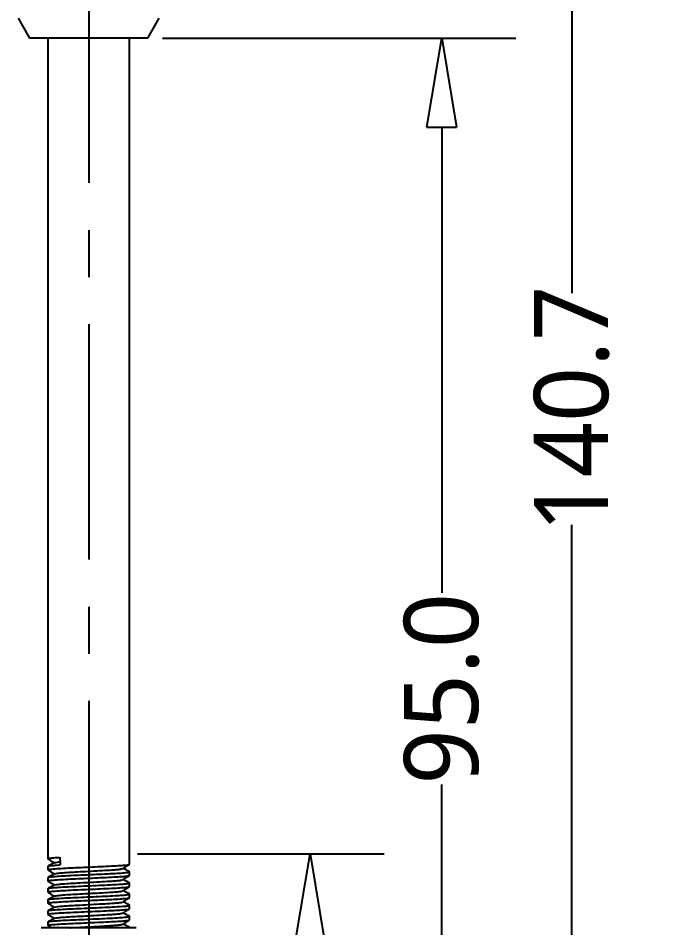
# Model space of a CAD drawing. Header units: millimetres. Extents: x 1036 to 1814, y -113 to 289.
# Drawn here: x 1144.6 to 1189.3, y 130.6 to 191.9 of the extents above; entities that cross this region are included whole.
import ezdxf

# ---------------------------------------------------------------- set-up
doc = ezdxf.new("R2010")
doc.units = ezdxf.units.MM
doc.linetypes.add('CENTER', pattern=[50.8, 31.75, -6.35, 6.35, -6.35])
doc.layers.get('0').update_dxf_attribs({"color": 8, "lineweight": 30})
doc.layers.get('Defpoints').update_dxf_attribs({"color": 6, "lineweight": 9})
for name, color, linetype, lineweight in [('CenterLine', 1, 'CENTER', 9), ('Dimension', 136, 'Continuous', 9), ('SolidLine', 7, 'Continuous', 30)]:
    doc.layers.add(name, color=color, linetype=linetype, lineweight=lineweight)
doc.styles.get("Standard").update_dxf_attribs({"font": ''})
doc.styles.get('Standard').set_extended_font_data('Microsoft YaHei Light')
doc.dimstyles.new('DENGTECx1.5', dxfattribs={"dimtxt": 5, "dimasz": 6, "dimexe": 5, "dimexo": 1, "dimgap": 0.5, "dimtad": 0, "dimdec": 1, "dimzin": 0, "dimdsep": 46, "dimtxsty": 'Standard', "dimblk": 'CLOSEDBLANK', "dimcen": 1, "dimadec": 0, "dimazin": 3, "dimtfac": 1, "dimtdec": 1, "dimtofl": 0, "dimtmove": 0, "dimatfit": 3, "dimldrblk": 'CLOSEDBLANK', "dimfxl": 1, "dimtolj": 1, "dimtzin": 0, "dimarcsym": 0})

# ---------------------------------------------------------------- blocks, each defined once
blk = doc.blocks.new('_ClosedBlank')
at = {"color": 0, "linetype": 'ByBlock', "lineweight": -2}
for p, q in [((-1, 0.167), (0, 0)), ((-1, 0.167), (-1, -0.167)), ((0, 0), (-1, -0.167))]:
    blk.add_line(p, q, dxfattribs=at)
blk = doc.blocks.new('*D45')
at = {"layer": 'Defpoints', "color": 0, "lineweight": -3}
for p in [(1153.343, 190.584), (1173.156, 190.584), (1151.662, 95.579)]:
    blk.add_point(p, dxfattribs=at)
at = {"layer": 'Dimension', "color": 0, "lineweight": -2}
for p, q in [((1154.343, 190.584), (1178.156, 190.584)), ((1173.156, 184.584), (1173.156, 153.171)), ((1173.156, 101.579), (1173.156, 140.237)), ((1152.662, 95.579), (1178.156, 95.579))]:
    blk.add_line(p, q, dxfattribs=at)
at = {"layer": 'Dimension', "color": 0, "lineweight": -2, "xscale": 6, "yscale": 6, "zscale": 6}
for p, rotation in [((1173.156, 190.584), 90), ((1173.156, 95.579), 270)]:
    blk.add_blockref('_ClosedBlank', p, dxfattribs=dict(at, rotation=rotation))
at = {"layer": 'Dimension', "color": 0, "lineweight": -3, "insert": (1173.156, 146.704), "char_height": 5, "attachment_point": 5, "rotation": 90}
blk.add_mtext('\\A1;95.0', dxfattribs=at)
blk = doc.blocks.new('*D46')
at = {"layer": 'Defpoints', "color": 0, "lineweight": -3}
for p in [(1149.363, 246.034), (1193.018, 246.034), (1151.662, 95.579)]:
    blk.add_point(p, dxfattribs=at)
at = {"layer": 'Dimension', "color": 0, "lineweight": -2}
for p, q in [((1150.363, 246.034), (1198.018, 246.034)), ((1193.018, 240.034), (1193.018, 188.887)), ((1193.018, 101.579), (1193.018, 173.546)), ((1152.662, 95.579), (1198.018, 95.579))]:
    blk.add_line(p, q, dxfattribs=at)
at = {"layer": 'Dimension', "color": 0, "lineweight": -2, "xscale": 6, "yscale": 6, "zscale": 6}
for p, rotation in [((1193.018, 246.034), 90), ((1193.018, 95.579), 270)]:
    blk.add_blockref('_ClosedBlank', p, dxfattribs=dict(at, rotation=rotation))
at = {"layer": 'Dimension', "color": 0, "lineweight": -3, "insert": (1193.018, 181.216), "char_height": 5, "attachment_point": 5, "rotation": 90}
blk.add_mtext('\\A1;150.5', dxfattribs=at)
blk = doc.blocks.new('*D51')
at = {"layer": 'Defpoints', "color": 0, "lineweight": -3}
for p in [(1160.3, 236.284), (1151.662, 95.579), (1181.92, 95.579)]:
    blk.add_point(p, dxfattribs=at)
at = {"layer": 'Dimension', "color": 0, "lineweight": -2}
for p, q in [((1161.3, 236.284), (1186.92, 236.284)), ((1181.92, 230.284), (1181.92, 173.374)), ((1181.92, 101.579), (1181.92, 157.752)), ((1152.662, 95.579), (1186.92, 95.579))]:
    blk.add_line(p, q, dxfattribs=at)
at = {"layer": 'Dimension', "color": 0, "lineweight": -2, "xscale": 6, "yscale": 6, "zscale": 6}
for p, rotation in [((1181.92, 236.284), 90), ((1181.92, 95.579), 270)]:
    blk.add_blockref('_ClosedBlank', p, dxfattribs=dict(at, rotation=rotation))
at = {"layer": 'Dimension', "color": 0, "lineweight": -3, "insert": (1181.92, 165.563), "char_height": 5, "attachment_point": 5, "rotation": 90}
blk.add_mtext('\\A1;140.7', dxfattribs=at)
blk = doc.blocks.new('*D52')
at = {"layer": 'Defpoints', "color": 0, "lineweight": -3}
for p in [(1151.662, 135.579), (1151.662, 95.579), (1164.279, 95.579)]:
    blk.add_point(p, dxfattribs=at)
at = {"layer": 'Dimension', "color": 0, "lineweight": -2}
for p, q in [((1152.662, 135.579), (1169.279, 135.579)), ((1164.279, 129.579), (1164.279, 122.747)), ((1164.279, 101.579), (1164.279, 109.52)), ((1152.662, 95.579), (1169.279, 95.579))]:
    blk.add_line(p, q, dxfattribs=at)
at = {"layer": 'Dimension', "color": 0, "lineweight": -2, "xscale": 6, "yscale": 6, "zscale": 6}
for p, rotation in [((1164.279, 135.579), 90), ((1164.279, 95.579), 270)]:
    blk.add_blockref('_ClosedBlank', p, dxfattribs=dict(at, rotation=rotation))
at = {"layer": 'Dimension', "color": 0, "lineweight": -3, "insert": (1164.279, 116.134), "char_height": 5, "attachment_point": 5, "rotation": 90}
blk.add_mtext('\\A1;40.0', dxfattribs=at)

msp = doc.modelspace()

# ---------------------------------------------------------------- linework, layer by layer
at = {"layer": 'CenterLine', "lineweight": -3, "ltscale": 0.5}
msp.add_line((1149.363, 247.485), (1149.363, 94.22), dxfattribs=at)
at = {"layer": 'SolidLine', "color": 7, "linetype": 'Continuous', "lineweight": 25}
for p, q in [((1144.613, 191.918), (1145.383, 190.584)), ((1153.343, 190.584), (1154.113, 191.918)), ((1153.343, 190.584), (1145.383, 190.584)), ((1146.613, 190.584), (1146.613, 135.244)), ((1152.113, 134.869), (1152.113, 190.584)), ((1146.613, 134.733), (1146.613, 134.494)), ((1152.113, 134.119), (1152.113, 134.358)), ((1146.613, 133.983), (1146.613, 133.744)), ((1146.613, 133.233), (1146.613, 132.994)), ((1152.113, 133.369), (1152.113, 133.608)), ((1152.113, 132.619), (1152.113, 132.858)), ((1146.613, 132.483), (1146.613, 132.244)), ((1152.113, 131.869), (1152.113, 132.108)), ((1146.613, 131.733), (1146.613, 131.494)), ((1152.113, 131.119), (1152.113, 131.358)), ((1146.613, 130.983), (1146.613, 130.744)), ((1152.563, 130.584), (1146.163, 130.584)), ((1152.113, 130.584), (1152.113, 130.608))]:
    msp.add_line(p, q, dxfattribs=at)
msp.add_ellipse((1149.363, 135.522), major_axis=(-1.946, 69.115), ratio=0.028113, start_param=1.572669, end_param=1.580062, dxfattribs=at)
for points, knots in [([(1146.616, 135.239), (1146.69, 135.192), (1146.833, 135.101), (1146.977, 135.01), (1147.047, 134.966)], [0, 0, 0, 0, 0.513472, 1, 1, 1, 1]), ([(1147.073, 134.98), (1146.999, 134.941), (1146.851, 134.863), (1146.704, 134.785), (1146.63, 134.746)], [0, 0, 0, 0, 0.49983, 1, 1, 1, 1]), ([(1146.645, 135.244), (1146.639, 135.251), (1146.622, 135.269), (1146.866, 135.296), (1147.191, 135.323), (1147.406, 135.337), (1147.424, 135.338)], [0, 0, 0, 0, 0.199683, 0.575185, 0.966044, 1, 1, 1, 1]), ([(1147.089, 134.98), (1147.125, 134.991), (1147.174, 135.007), (1147.374, 135.025), (1147.432, 135.031)], [0, 0, 0, 0, 0.710543, 1, 1, 1, 1]), ([(1146.616, 134.489), (1146.69, 134.442), (1146.833, 134.351), (1146.977, 134.26), (1147.047, 134.216)], [0, 0, 0, 0, 0.513472, 1, 1, 1, 1]), ([(1146.645, 134.494), (1146.639, 134.501), (1146.622, 134.519), (1146.866, 134.546), (1147.324, 134.583), (1147.952, 134.619), (1148.655, 134.65), (1149.412, 134.682), (1150.185, 134.717), (1150.901, 134.753), (1151.5, 134.784), (1151.92, 134.819), (1152.127, 134.849), (1152.093, 134.866), (1152.085, 134.869)], [0, 0, 0, 0, 0.050085, 0.144271, 0.242308, 0.331772, 0.418162, 0.504619, 0.594105, 0.687351, 0.776935, 0.868855, 0.969469, 1, 1, 1, 1]), ([(1146.653, 134.746), (1146.655, 134.749), (1146.662, 134.763), (1146.892, 134.786), (1147.199, 134.811), (1147.41, 134.825), (1147.438, 134.827)], [0, 0, 0, 0, 0.1220763, 0.5213735, 0.9368803, 1, 1, 1, 1]), ([(1146.653, 133.996), (1146.655, 133.999), (1146.662, 134.013), (1146.891, 134.036), (1147.326, 134.071), (1147.943, 134.107), (1148.669, 134.139), (1149.463, 134.172), (1150.267, 134.209), (1150.988, 134.246), (1151.583, 134.277), (1151.971, 134.314), (1152.144, 134.343), (1152.103, 134.356), (1152.099, 134.358)], [0, 0, 0, 0, 0.027601, 0.117881, 0.211825, 0.306344, 0.397694, 0.492641, 0.590953, 0.688421, 0.782166, 0.883647, 0.986717, 1, 1, 1, 1]), ([(1147.089, 134.23), (1147.134, 134.241), (1147.219, 134.264), (1147.623, 134.301), (1148.144, 134.338), (1148.797, 134.372), (1149.536, 134.409), (1150.292, 134.451), (1150.898, 134.488), (1151.32, 134.519), (1151.581, 134.55), (1151.629, 134.57), (1151.651, 134.579)], [0, 0, 0, 0, 0.10662, 0.206973, 0.308256, 0.406164, 0.517915, 0.633403, 0.746267, 0.833001, 0.923177, 1, 1, 1, 1]), ([(1151.662, 134.579), (1151.736, 134.626), (1151.883, 134.72), (1152.031, 134.814), (1152.105, 134.861)], [0, 0, 0, 0, 0.499806, 1, 1, 1, 1]), ([(1152.106, 134.367), (1152.032, 134.406), (1151.89, 134.48), (1151.748, 134.555), (1151.68, 134.591)], [0, 0, 0, 0, 0.521527, 1, 1, 1, 1]), ([(1146.616, 133.739), (1146.69, 133.692), (1146.833, 133.601), (1146.977, 133.51), (1147.047, 133.466)], [0, 0, 0, 0, 0.513472, 1, 1, 1, 1]), ([(1147.073, 134.23), (1146.999, 134.191), (1146.851, 134.113), (1146.704, 134.035), (1146.63, 133.996)], [0, 0, 0, 0, 0.49983, 1, 1, 1, 1]), ([(1146.645, 133.744), (1146.639, 133.751), (1146.622, 133.769), (1146.866, 133.796), (1147.324, 133.833), (1147.952, 133.869), (1148.655, 133.9), (1149.412, 133.932), (1150.185, 133.967), (1150.901, 134.003), (1151.5, 134.034), (1151.92, 134.069), (1152.127, 134.099), (1152.093, 134.116), (1152.085, 134.119)], [0, 0, 0, 0, 0.0500854, 0.1442707, 0.2423078, 0.331772, 0.4181617, 0.5046194, 0.5941046, 0.6873513, 0.7769347, 0.8688547, 0.9694694, 1, 1, 1, 1]), ([(1147.089, 133.48), (1147.134, 133.491), (1147.219, 133.514), (1147.623, 133.551), (1148.144, 133.588), (1148.797, 133.622), (1149.536, 133.659), (1150.292, 133.701), (1150.898, 133.738), (1151.32, 133.769), (1151.581, 133.8), (1151.629, 133.82), (1151.651, 133.829)], [0, 0, 0, 0, 0.1066204, 0.2069726, 0.3082557, 0.4061638, 0.5179151, 0.6334035, 0.7462671, 0.8330012, 0.9231773, 1, 1, 1, 1]), ([(1151.662, 133.829), (1151.736, 133.876), (1151.883, 133.97), (1152.031, 134.064), (1152.105, 134.111)], [0, 0, 0, 0, 0.499806, 1, 1, 1, 1]), ([(1152.106, 133.617), (1152.032, 133.656), (1151.89, 133.73), (1151.748, 133.805), (1151.68, 133.841)], [0, 0, 0, 0, 0.521527, 1, 1, 1, 1]), ([(1147.073, 133.48), (1146.999, 133.441), (1146.851, 133.363), (1146.704, 133.285), (1146.63, 133.246)], [0, 0, 0, 0, 0.49983, 1, 1, 1, 1]), ([(1146.645, 132.994), (1146.639, 133.001), (1146.622, 133.019), (1146.866, 133.046), (1147.324, 133.083), (1147.952, 133.119), (1148.655, 133.15), (1149.412, 133.182), (1150.185, 133.217), (1150.901, 133.253), (1151.5, 133.284), (1151.92, 133.319), (1152.127, 133.349), (1152.093, 133.366), (1152.085, 133.369)], [0, 0, 0, 0, 0.050085, 0.144271, 0.242308, 0.331772, 0.418162, 0.504619, 0.594105, 0.687351, 0.776935, 0.868855, 0.969469, 1, 1, 1, 1]), ([(1146.653, 133.246), (1146.655, 133.249), (1146.662, 133.263), (1146.891, 133.286), (1147.326, 133.321), (1147.943, 133.357), (1148.669, 133.389), (1149.463, 133.422), (1150.267, 133.459), (1150.988, 133.496), (1151.583, 133.527), (1151.971, 133.564), (1152.144, 133.593), (1152.103, 133.606), (1152.099, 133.608)], [0, 0, 0, 0, 0.027601, 0.117881, 0.211825, 0.306344, 0.397694, 0.492641, 0.590953, 0.688421, 0.782166, 0.883647, 0.986717, 1, 1, 1, 1]), ([(1151.662, 133.079), (1151.736, 133.126), (1151.883, 133.22), (1152.031, 133.314), (1152.105, 133.361)], [0, 0, 0, 0, 0.499806, 1, 1, 1, 1]), ([(1146.616, 132.989), (1146.69, 132.942), (1146.833, 132.851), (1146.977, 132.76), (1147.047, 132.716)], [0, 0, 0, 0, 0.513472, 1, 1, 1, 1]), ([(1147.073, 132.73), (1146.999, 132.691), (1146.851, 132.613), (1146.704, 132.535), (1146.63, 132.496)], [0, 0, 0, 0, 0.49983, 1, 1, 1, 1]), ([(1146.645, 132.244), (1146.639, 132.251), (1146.622, 132.269), (1146.866, 132.296), (1147.324, 132.333), (1147.952, 132.369), (1148.655, 132.4), (1149.412, 132.432), (1150.185, 132.467), (1150.901, 132.503), (1151.5, 132.534), (1151.92, 132.569), (1152.127, 132.599), (1152.093, 132.616), (1152.085, 132.619)], [0, 0, 0, 0, 0.050085, 0.144271, 0.242308, 0.331772, 0.418162, 0.504619, 0.594105, 0.687351, 0.776935, 0.868855, 0.969469, 1, 1, 1, 1]), ([(1146.653, 132.496), (1146.655, 132.499), (1146.662, 132.513), (1146.891, 132.536), (1147.326, 132.571), (1147.943, 132.607), (1148.669, 132.639), (1149.463, 132.672), (1150.267, 132.709), (1150.988, 132.746), (1151.583, 132.777), (1151.971, 132.814), (1152.144, 132.843), (1152.103, 132.856), (1152.099, 132.858)], [0, 0, 0, 0, 0.027601, 0.117881, 0.211825, 0.306344, 0.397694, 0.492641, 0.590953, 0.688421, 0.782166, 0.883647, 0.986717, 1, 1, 1, 1]), ([(1147.089, 132.73), (1147.134, 132.741), (1147.219, 132.764), (1147.623, 132.801), (1148.144, 132.838), (1148.797, 132.872), (1149.536, 132.909), (1150.292, 132.951), (1150.898, 132.988), (1151.32, 133.019), (1151.581, 133.05), (1151.629, 133.07), (1151.651, 133.079)], [0, 0, 0, 0, 0.10662, 0.206973, 0.308256, 0.406164, 0.517915, 0.633403, 0.746267, 0.833001, 0.923177, 1, 1, 1, 1]), ([(1151.662, 132.329), (1151.736, 132.376), (1151.883, 132.47), (1152.031, 132.564), (1152.105, 132.611)], [0, 0, 0, 0, 0.499806, 1, 1, 1, 1]), ([(1152.106, 132.867), (1152.032, 132.906), (1151.89, 132.98), (1151.748, 133.055), (1151.68, 133.091)], [0, 0, 0, 0, 0.521527, 1, 1, 1, 1]), ([(1146.616, 132.239), (1146.69, 132.192), (1146.833, 132.101), (1146.977, 132.01), (1147.047, 131.966)], [0, 0, 0, 0, 0.513472, 1, 1, 1, 1]), ([(1147.073, 131.98), (1146.999, 131.941), (1146.851, 131.863), (1146.704, 131.785), (1146.63, 131.746)], [0, 0, 0, 0, 0.49983, 1, 1, 1, 1]), ([(1146.653, 131.746), (1146.655, 131.749), (1146.662, 131.763), (1146.891, 131.786), (1147.326, 131.821), (1147.943, 131.857), (1148.669, 131.889), (1149.463, 131.922), (1150.267, 131.959), (1150.988, 131.996), (1151.583, 132.027), (1151.971, 132.064), (1152.144, 132.093), (1152.103, 132.106), (1152.099, 132.108)], [0, 0, 0, 0, 0.027601, 0.117881, 0.211825, 0.306344, 0.397694, 0.492641, 0.590953, 0.688421, 0.782166, 0.883647, 0.986717, 1, 1, 1, 1]), ([(1147.089, 131.98), (1147.134, 131.991), (1147.219, 132.014), (1147.623, 132.051), (1148.144, 132.088), (1148.797, 132.122), (1149.536, 132.159), (1150.292, 132.201), (1150.898, 132.238), (1151.32, 132.269), (1151.581, 132.3), (1151.629, 132.32), (1151.651, 132.329)], [0, 0, 0, 0, 0.10662, 0.206973, 0.308256, 0.406164, 0.517915, 0.633403, 0.746267, 0.833001, 0.923177, 1, 1, 1, 1]), ([(1152.106, 132.117), (1152.032, 132.156), (1151.89, 132.23), (1151.748, 132.305), (1151.68, 132.341)], [0, 0, 0, 0, 0.521526, 1, 1, 1, 1]), ([(1146.616, 131.489), (1146.69, 131.442), (1146.833, 131.351), (1146.977, 131.26), (1147.047, 131.216)], [0, 0, 0, 0, 0.513472, 1, 1, 1, 1]), ([(1146.645, 131.494), (1146.639, 131.501), (1146.622, 131.519), (1146.866, 131.546), (1147.324, 131.583), (1147.952, 131.619), (1148.655, 131.65), (1149.412, 131.682), (1150.185, 131.717), (1150.901, 131.753), (1151.5, 131.784), (1151.92, 131.819), (1152.127, 131.849), (1152.093, 131.866), (1152.085, 131.869)], [0, 0, 0, 0, 0.050085, 0.144271, 0.242308, 0.331772, 0.418162, 0.504619, 0.594105, 0.687351, 0.776935, 0.868855, 0.969469, 1, 1, 1, 1]), ([(1146.653, 130.996), (1146.655, 130.999), (1146.662, 131.013), (1146.891, 131.036), (1147.326, 131.071), (1147.943, 131.107), (1148.669, 131.139), (1149.463, 131.172), (1150.267, 131.209), (1150.988, 131.246), (1151.583, 131.277), (1151.971, 131.314), (1152.144, 131.343), (1152.103, 131.356), (1152.099, 131.358)], [0, 0, 0, 0, 0.027601, 0.117881, 0.211825, 0.306344, 0.397694, 0.492641, 0.590953, 0.688421, 0.782166, 0.883647, 0.986717, 1, 1, 1, 1]), ([(1147.089, 131.23), (1147.134, 131.241), (1147.219, 131.264), (1147.623, 131.301), (1148.144, 131.338), (1148.797, 131.372), (1149.536, 131.409), (1150.292, 131.451), (1150.898, 131.488), (1151.32, 131.519), (1151.581, 131.55), (1151.629, 131.57), (1151.651, 131.579)], [0, 0, 0, 0, 0.10662, 0.206973, 0.308256, 0.406164, 0.517915, 0.633403, 0.746267, 0.833001, 0.923177, 1, 1, 1, 1]), ([(1151.662, 131.579), (1151.736, 131.626), (1151.883, 131.72), (1152.031, 131.814), (1152.105, 131.861)], [0, 0, 0, 0, 0.499806, 1, 1, 1, 1]), ([(1152.106, 131.367), (1152.032, 131.406), (1151.89, 131.48), (1151.748, 131.555), (1151.68, 131.591)], [0, 0, 0, 0, 0.521526, 1, 1, 1, 1]), ([(1146.616, 130.739), (1146.69, 130.692), (1146.771, 130.641), (1146.852, 130.589), (1146.86, 130.584)], [0, 0, 0, 0, 0.905804, 1, 1, 1, 1]), ([(1147.073, 131.23), (1146.999, 131.191), (1146.851, 131.113), (1146.704, 131.035), (1146.63, 130.996)], [0, 0, 0, 0, 0.49983, 1, 1, 1, 1]), ([(1146.645, 130.744), (1146.639, 130.751), (1146.622, 130.769), (1146.866, 130.796), (1147.324, 130.833), (1147.952, 130.869), (1148.655, 130.9), (1149.412, 130.932), (1150.185, 130.967), (1150.901, 131.003), (1151.5, 131.034), (1151.92, 131.069), (1152.127, 131.099), (1152.093, 131.116), (1152.085, 131.119)], [0, 0, 0, 0, 0.050085, 0.144271, 0.242308, 0.331772, 0.418162, 0.504619, 0.594105, 0.687351, 0.776935, 0.868855, 0.969469, 1, 1, 1, 1]), ([(1148.121, 130.584), (1148.137, 130.586), (1148.32, 130.599), (1148.805, 130.622), (1149.534, 130.659), (1150.293, 130.701), (1150.898, 130.738), (1151.32, 130.769), (1151.581, 130.8), (1151.629, 130.82), (1151.651, 130.829)], [0, 0, 0, 0, 0.013058, 0.152748, 0.312189, 0.476961, 0.637988, 0.761736, 0.890394, 1, 1, 1, 1]), ([(1151.662, 130.829), (1151.736, 130.876), (1151.883, 130.97), (1152.031, 131.064), (1152.105, 131.111)], [0, 0, 0, 0, 0.499806, 1, 1, 1, 1]), ([(1152.106, 130.617), (1152.032, 130.656), (1151.89, 130.73), (1151.748, 130.805), (1151.68, 130.841)], [0, 0, 0, 0, 0.5215265, 1, 1, 1, 1]), ([(1152.031, 130.584), (1152.074, 130.591), (1152.129, 130.599), (1152.104, 130.606), (1152.099, 130.608)], [0, 0, 0, 0, 0.788007, 1, 1, 1, 1])]:
    msp.add_open_spline(points, degree=3, knots=knots, dxfattribs=at)

# ---------------------------------------------------------------- dimensions: what is measured, and where the dimension line sits
at = {"layer": 'Dimension', "lineweight": -3}
for base, p1, p2, picture, middle in [((1193.018, 246.034), (1151.662, 95.579), (1149.363, 246.034), '*D46', (1193.018, 181.216)), ((1181.92, 95.579), (1160.3, 236.284), (1151.662, 95.579), '*D51', (1181.92, 165.563)), ((1173.156, 190.584), (1151.662, 95.579), (1153.343, 190.584), '*D45', (1173.156, 146.704)), ((1164.279, 95.579), (1151.662, 135.579), (1151.662, 95.579), '*D52', (1164.279, 116.134))]:
    dim = msp.add_linear_dim(base=base, p1=p1, p2=p2, angle=90, dimstyle='DENGTECx1.5', dxfattribs=at)
    dim.commit()
    dim.dimension.update_dxf_attribs({"geometry": picture, "text_midpoint": middle, "dimtype": 160})

doc.saveas('drawing.dxf')
